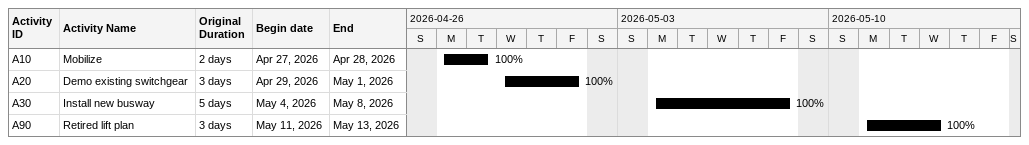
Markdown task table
| ID | Task | Original duration | Start | Finish | % complete |
|---|---|---|---|---|---|
| A10 | Mobilize | 2d | 2026-04-27 | 2026-04-28 | 100 |
| A20 | Demo existing switchgear | 3d | 2026-04-29 | 2026-05-01 | 100 |
| A30 | Install new busway | 5d | 2026-05-04 | 2026-05-08 | 100 |
| A90 | Retired lift plan | 3d | 2026-05-11 | 2026-05-13 | 100 |
